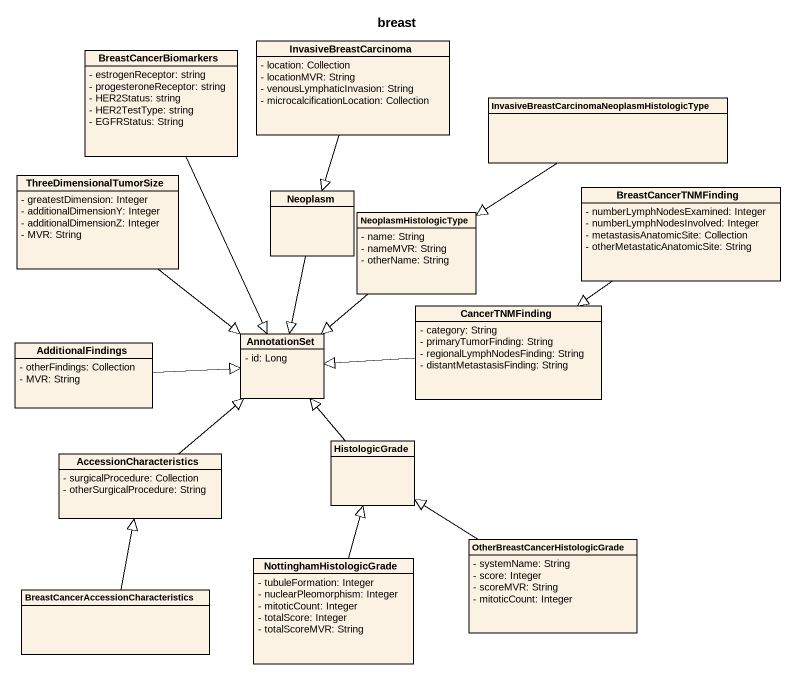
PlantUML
@startuml
title breast
hide circle
hide empty members
skinparam classAttributeIconSize 0
class InvasiveBreastCarcinoma {
  - location: Collection
  - locationMVR: String
  - venousLymphaticInvasion: String
  - microcalcificationLocation: Collection
}
class BreastCancerBiomarkers {
  - estrogenReceptor: string
  - progesteroneReceptor: string
  - HER2Status: string
  - HER2TestType: string
  - EGFRStatus: String
}
class "InvasiveBreastCarcinomaNeoplasmHistologicType" as InvasiveBreastCarcinomaNeopl
class ThreeDimensionalTumorSize {
  - greatestDimension: Integer
  - additionalDimensionY: Integer
  - additionalDimensionZ: Integer
  - MVR: String
}
class Neoplasm
class BreastCancerTNMFinding {
  - numberLymphNodesExamined: Integer
  - numberLymphNodesInvolved: Integer
  - metastasisAnatomicSite: Collection
  - otherMetastaticAnatomicSite: String
}
class NeoplasmHistologicType {
  - name: String
  - nameMVR: String
  - otherName: String
}
class AnnotationSet {
  - id: Long
}
class CancerTNMFinding {
  - category: String
  - primaryTumorFinding: String
  - regionalLymphNodesFinding: String
  - distantMetastasisFinding: String
}
class AdditionalFindings {
  - otherFindings: Collection
  - MVR: String
}
class AccessionCharacteristics {
  - surgicalProcedure: Collection
  - otherSurgicalProcedure: String
}
class HistologicGrade
class "OtherBreastCancerHistologicGrade" as OtherBreastCancerHistologicG {
  - systemName: String
  - score: Integer
  - scoreMVR: String
  - mitoticCount: Integer
}
class NottinghamHistologicGrade {
  - tubuleFormation: Integer
  - nuclearPleomorphism: Integer
  - mitoticCount: Integer
  - totalScore: Integer
  - totalScoreMVR: String
}
class "BreastCancerAccessionCharacteristics" as BreastCancerAccessionCharact
InvasiveBreastCarcinoma --|> Neoplasm
BreastCancerBiomarkers --|> AnnotationSet
InvasiveBreastCarcinomaNeopl --|> NeoplasmHistologicType
ThreeDimensionalTumorSize --|> AnnotationSet
Neoplasm --|> AnnotationSet
BreastCancerTNMFinding --|> CancerTNMFinding
NeoplasmHistologicType --|> AnnotationSet
CancerTNMFinding -left-|> AnnotationSet
AdditionalFindings -right-|> AnnotationSet
AccessionCharacteristics -up-|> AnnotationSet
HistologicGrade -up-|> AnnotationSet
OtherBreastCancerHistologicG -up-|> HistologicGrade
NottinghamHistologicGrade -up-|> HistologicGrade
BreastCancerAccessionCharact -up-|> AccessionCharacteristics
@enduml
